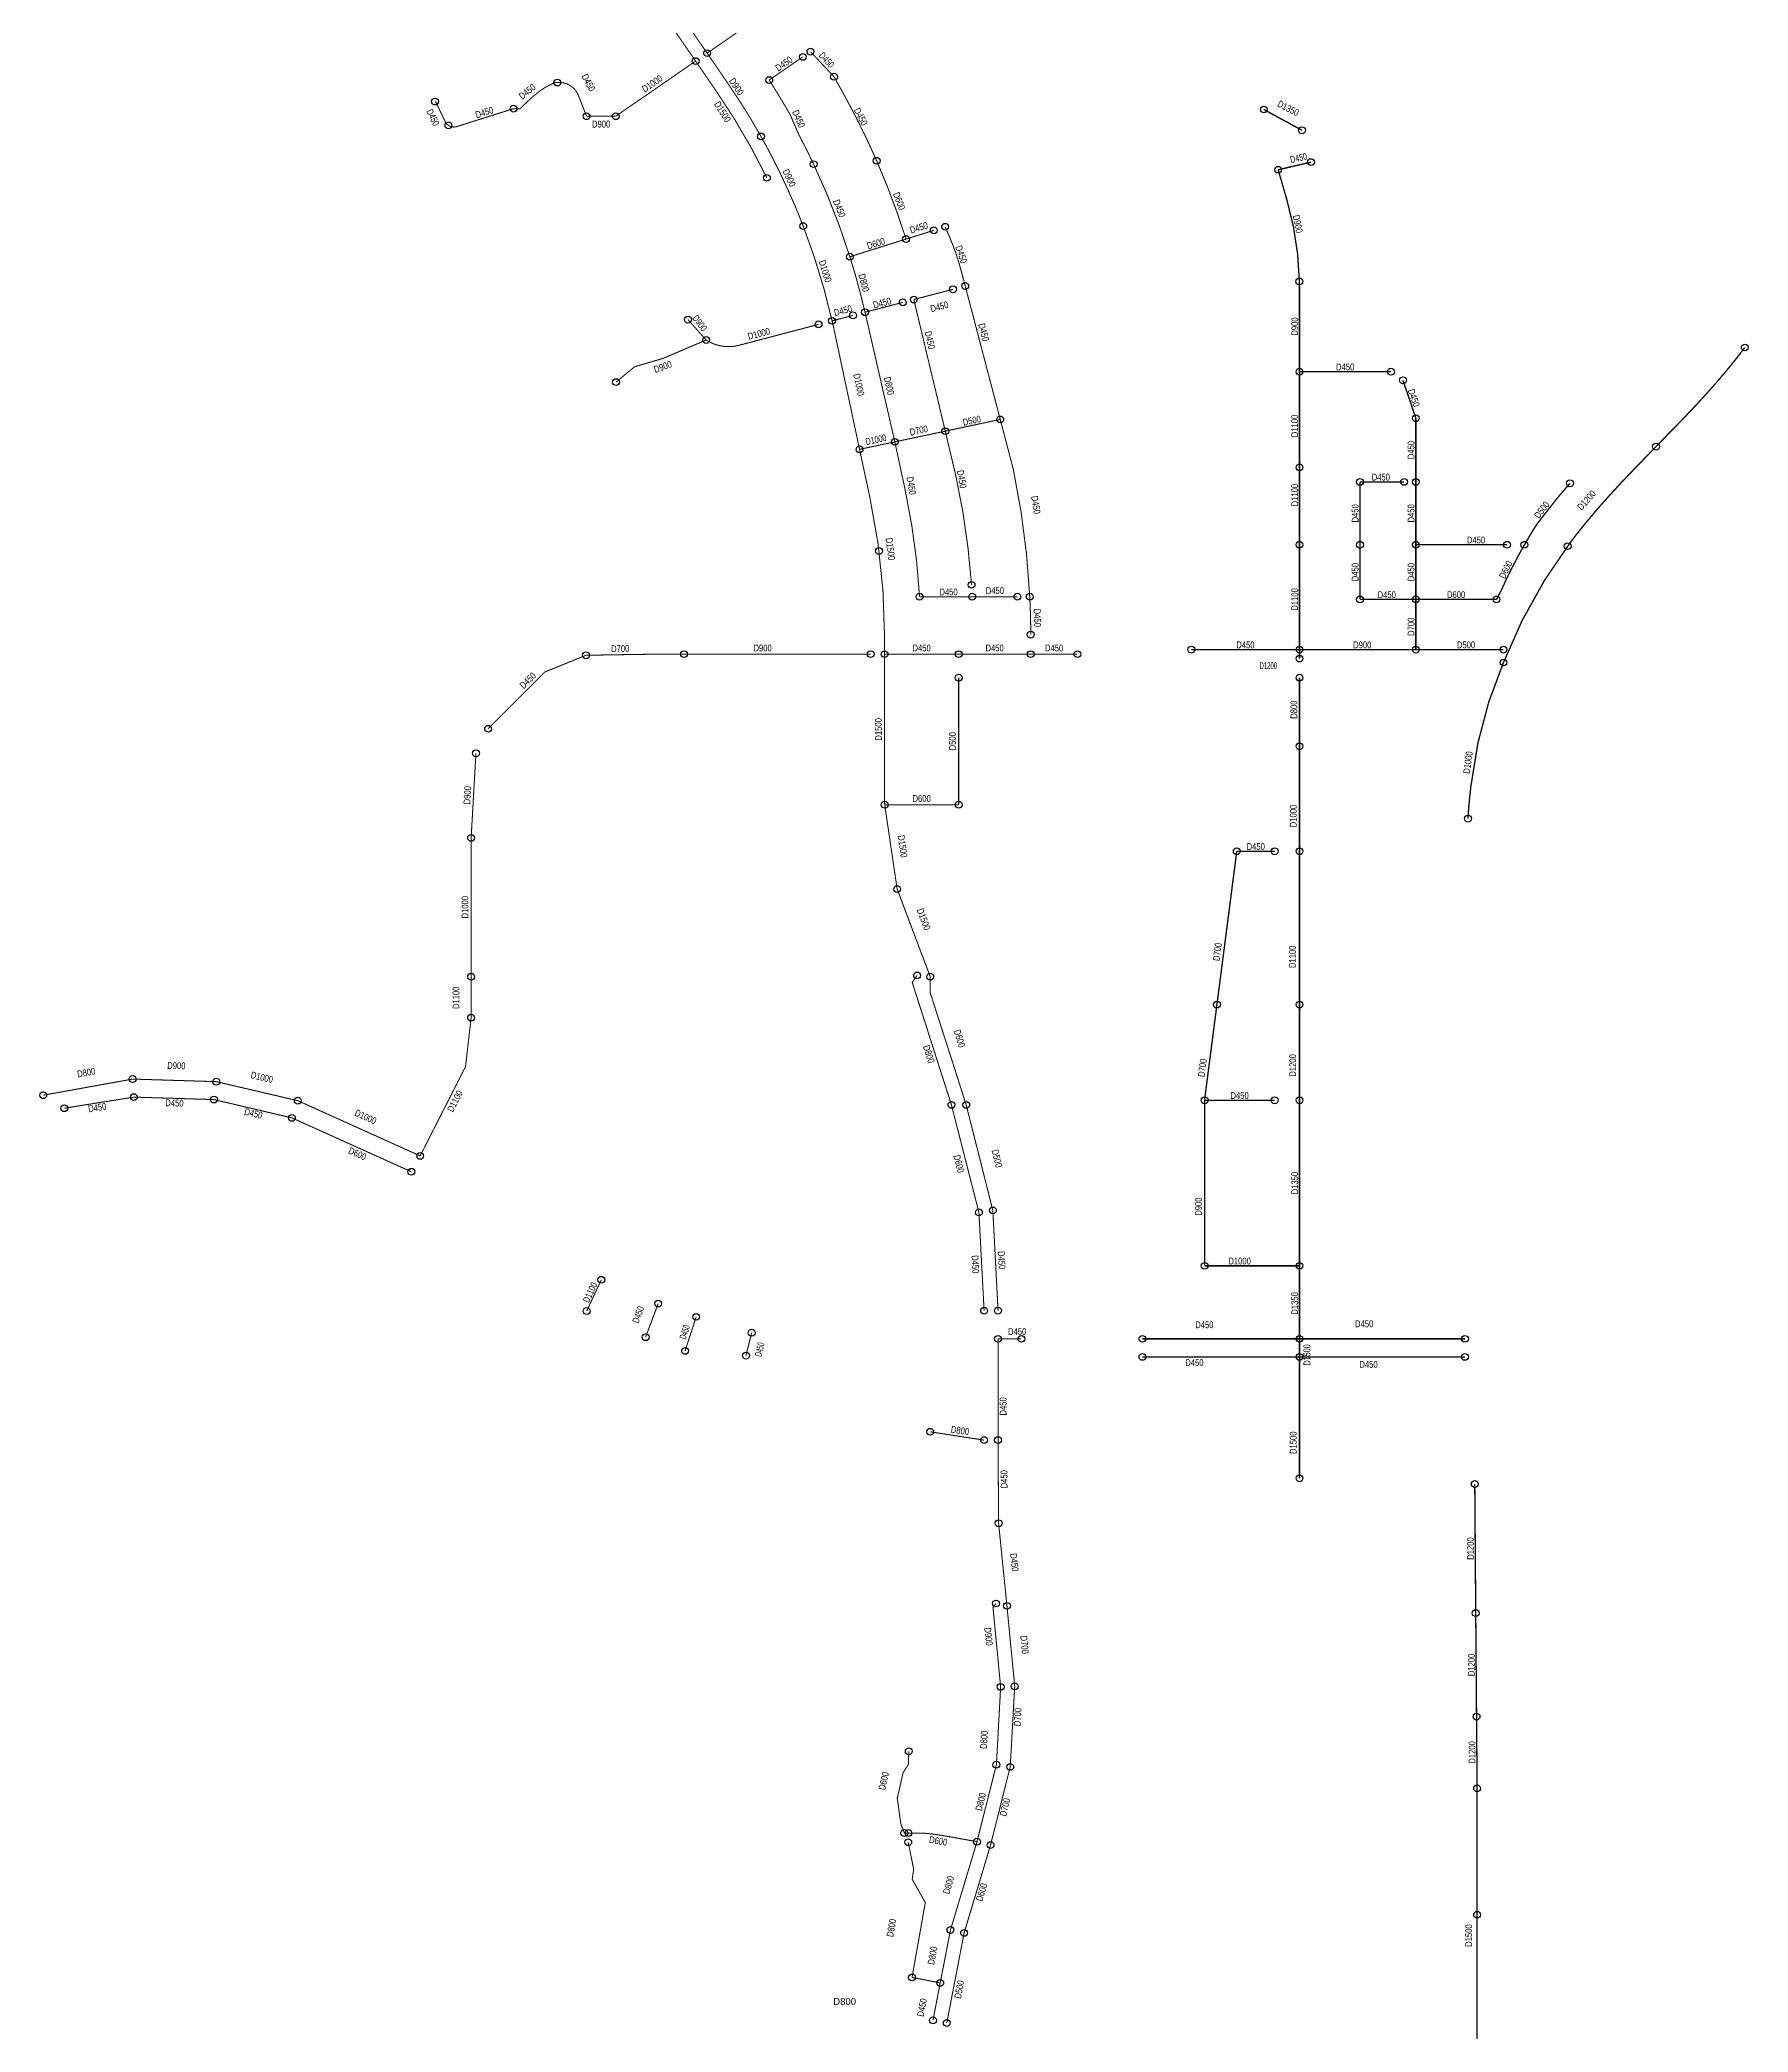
# Model space of a CAD drawing. Header units: millimetres. Extents: x 204527 to 208291, y 466565 to 471001.
# Drawn here: x 206637 to 207886, y 467308 to 468766 of the extents above; entities that cross this region are included whole.
import ezdxf
from ezdxf.enums import TextEntityAlignment as Align

# ---------------------------------------------------------------- set-up
doc = ezdxf.new("R2010")
doc.units = ezdxf.units.MM
doc.layers.add('01.우수관경', color=7, linetype='Continuous')
doc.layers.add('01.우수관로', color=6, linetype='Continuous')
doc.styles.get("Standard").update_dxf_attribs({"font": 'arial.ttf'})

msp = doc.modelspace()

# ---------------------------------------------------------------- linework, layer by layer
at = {"layer": '01.우수관경'}
for centre in [(207200.4, 468756.9), (207116.4, 468750), (207116.4, 468750), (207124.8, 468755.8), (207124.8, 468755.8), (207194.8, 468753.1), (207015.3, 468734.3), (207170.2, 468736.1), (207217.6, 468738.6), (206925.7, 468720.4), (206983.2, 468715.2), (207532, 468714.6), (206935.6, 468703), (207036.6, 468709.7), (207058, 468709.7), (207058, 468709.7), (207559.9, 468699.4), (207164.2, 468694.9), (207202.7, 468674.6), (207248.8, 468677.1), (207248.8, 468677.1), (207542.5, 468670.5), (207566.5, 468676.1), (207168.5, 468664.6), (207195.1, 468629.3), (207290.6, 468626.2), (207298.9, 468628.8), (207270.3, 468619.8), (207270.3, 468619.8), (207229.2, 468606.9), (207229.2, 468606.9), (207304.7, 468583.1), (207313.6, 468585.5), (207313.6, 468585.5), (207558, 468588.8), (207558, 468588.8), (207267.9, 468573.5), (207276, 468575.6), (207110.8, 468560.9), (207206.3, 468557.4), (207216.2, 468560), (207216.2, 468560), (207231.5, 468564), (207240.3, 468566.3), (207240.3, 468566.3), (207124.1, 468546), (207124.1, 468546), (207124.1, 468546), (207883.8, 468540.5), (207058.2, 468515.2), (207558.1, 468522.8), (207558.1, 468522.8), (207625, 468522.8), (207633.8, 468516.5), (207339.2, 468487.9), (207339.2, 468487.9), (207643.2, 468488.7), (207236.3, 468466), (207236.3, 468466), (207262.1, 468471.5), (207262.1, 468471.5), (207299, 468479.3), (207299, 468479.3), (207818.9, 468468), (207558.1, 468452.8), (207602.3, 468442.2), (207634.6, 468442.2), (207643.2, 468442.2), (207755.9, 468441.2), (207558.1, 468396.2), (207602.3, 468396.2), (207643.2, 468396.2), (207709.9, 468396.2), (207722.6, 468396.2), (207754.2, 468395.2), (207250.5, 468391.7), (207318.2, 468366.9), (207280.2, 468358.2), (207318.7, 468358.2), (207351.8, 468358.2), (207360.8, 468358.2), (207360.8, 468358.2), (207602.3, 468356.2), (207643.2, 468356.2), (207643.2, 468356.2), (207643.2, 468356.2), (207702.2, 468356.2), (207361.5, 468330.5), (207479, 468319.5), (207558.1, 468319.5), (207643.2, 468319.5), (207707.3, 468319.5), (207036.2, 468315.4), (207107.9, 468316.2), (207244.4, 468316.2), (207254.6, 468316.2), (207308.8, 468316.2), (207361.5, 468316.2), (207395.7, 468316.2), (207558.1, 468313), (207707.3, 468310.1), (207308.8, 468299), (207558.1, 468299), (206964.6, 468261.6), (207558.1, 468248.8), (206955.7, 468243.7), (207254.7, 468206.1), (207254.7, 468206.1), (207308.8, 468206.1), (207681.3, 468195.9), (206952.2, 468181.8), (207512.2, 468172), (207539.9, 468172), (207558.1, 468172), (207263.8, 468144.4), (206952.2, 468080.3), (207278.4, 468081.2), (207288, 468080.3), (207497.7, 468059.9), (207558.1, 468059.9), (206952.2, 468050.3), (206704.6, 468005.4), (206704.6, 468005.4), (206765.8, 468003.5), (206639.2, 467993.6), (206705.5, 467992.2), (206764.1, 467990.4), (206825.4, 467989.6), (207303.5, 467986.5), (207314.3, 467986.5), (207314.3, 467986.5), (207488.7, 467989.9), (207539.9, 467989.9), (207558.1, 467989.9), (206654.6, 467984.1), (206821.1, 467977), (206914.9, 467949.2), (206914.9, 467949.2), (206908.5, 467937.6), (207323.6, 467907.9), (207333.8, 467909.3), (207333.8, 467909.3), (207488.7, 467868.8), (207558.1, 467868.8), (207047.4, 467858.6), (207089, 467841.2), (207036.7, 467835.7), (207116.8, 467831.5), (207327.4, 467836), (207337.6, 467836), (207079.8, 467816.6), (207157.4, 467819.9), (207337.6, 467815.4), (207354.7, 467815.4), (207443.2, 467815.4), (207558.1, 467815.4), (207679.1, 467815.4), (207108.7, 467806.6), (207153.2, 467803.1), (207443.2, 467802.2), (207558.1, 467802.2), (207558.1, 467802.2), (207679.1, 467802.2), (207288, 467747.4), (207327.4, 467741.3), (207337.6, 467741.3), (207558.1, 467713.4), (207686.3, 467709.2), (207338, 467680.5), (207336.1, 467621.8), (207344.1, 467620.1), (207687, 467614.8), (207339.5, 467560.8), (207349.8, 467561.2), (207687.6, 467539.1), (207687.6, 467539.1), (207272.3, 467513.7), (207336.4, 467503.9), (207346.5, 467502.3), (207688, 467486.6), (207269.1, 467453.9), (207271.9, 467447.2), (207272.1, 467453.9), (207322.2, 467447.6), (207322.2, 467447.6), (207332.1, 467445.1), (207332.1, 467445.1), (207688, 467394.1), (207302.8, 467383), (207312.8, 467380.9), (207274.7, 467348.3), (207295.3, 467344.3), (207290, 467316.9), (207300.1, 467315)]:
    msp.add_circle(centre, 2.5, dxfattribs=at)
at = {"layer": '01.우수관로'}
for points, const_width in [([(207079.9, 468820.9), (207124.8, 468755.8)], 0.75), ([(207071.5, 468815), (207116.4, 468750)], 0.75), ([(207176.2, 468791.3), (207124.8, 468755.8)], 0.75), ([(207058, 468709.7), (207116.4, 468750)], 0.75), ([(207194.8, 468753.1), (207170.2, 468736.1)], 0.75), ([(207217.6, 468738.6), (207200.4, 468756.9)], 0.75), ([(206983.2, 468715.2), (206987.8, 468715), (206993.9, 468720.9), (206997.5, 468724.1), (207002.8, 468728.4), (207005, 468729.9), (207007.2, 468731.2), (207010.2, 468732.8), (207013.5, 468734.3), (207015.3, 468734.3)], 0.75), ([(207036.6, 468709.7), (207058, 468709.7)], 0.75), ([(207559.9, 468699.4), (207532, 468714.6)], 1), ([(207542.5, 468670.5), (207566.5, 468676.1)], 1), ([(207270.3, 468619.8), (207229.2, 468606.9)], 0.75), ([(207290.6, 468626.2), (207270.3, 468619.8)], 0.75), ([(207313.6, 468585.5), (207339.2, 468487.9)], 0.75), ([(207267.9, 468573.5), (207240.3, 468566.3)], 0.75), ([(207304.7, 468583.1), (207276, 468575.6)], 0.75), ([(207276, 468575.6), (207299, 468479.3)], 0.75), ([(207110.8, 468560.9), (207124.1, 468546)], 0.75), ([(207231.5, 468564), (207216.2, 468560)], 0.75), ([(207262.1, 468471.5), (207240.3, 468566.3)], 0.75), ([(207124.1, 468546), (207092.5, 468532.5), (207071.7, 468526.4), (207058.2, 468515.2)], 0.75), ([(207625, 468522.8), (207558.1, 468522.8)], 1), ([(207558.1, 468522.8), (207558.1, 468452.8)], 1), ([(207643.2, 468488.7), (207633.8, 468516.5)], 1), ([(207339.2, 468487.9), (207299, 468479.3)], 0.75), ([(207643.2, 468442.2), (207643.2, 468488.7)], 1), ([(207262.1, 468471.5), (207236.3, 468466)], 0.75), ([(207299, 468479.3), (207262.1, 468471.5)], 0.75), ([(207558.1, 468452.8), (207558.1, 468396.2)], 1), ([(207634.6, 468442.2), (207602.3, 468442.2)], 1), ([(207602.3, 468442.2), (207602.3, 468396.2)], 1), ([(207643.2, 468396.2), (207643.2, 468442.2)], 1), ([(207755.9, 468441.2), (207752.3, 468436.9), (207748, 468431.9), (207743.8, 468426.7), (207739.6, 468421.4), (207735.4, 468416), (207732.5, 468412.2), (207729.9, 468408.5), (207725.9, 468401.8), (207722.6, 468396.2)], 1), ([(207558.1, 468396.2), (207558.1, 468319.5)], 1), ([(207602.3, 468396.2), (207602.3, 468356.2)], 1), ([(207709.9, 468396.2), (207643.2, 468396.2)], 1), ([(207643.2, 468356.2), (207643.2, 468396.2)], 1), ([(207722.6, 468396.2), (207719.1, 468389.9), (207715.9, 468383.9), (207712.7, 468377.8), (207709.7, 468371.7), (207707.8, 468367.5), (207705.8, 468363.2), (207702.2, 468356.2)], 1), ([(207318.7, 468358.2), (207280.2, 468358.2)], 0.75), ([(207351.8, 468358.2), (207318.7, 468358.2)], 0.75), ([(207602.3, 468356.2), (207643.2, 468356.2)], 1), ([(207702.2, 468356.2), (207643.2, 468356.2)], 1), ([(207643.2, 468319.5), (207643.2, 468356.2)], 1), ([(207244.4, 468316.2), (207107.9, 468316.2)], 0.75), ([(207308.8, 468316.2), (207254.6, 468316.2)], 0.75), ([(207361.5, 468316.2), (207308.8, 468316.2)], 0.75), ([(207395.7, 468316.2), (207361.5, 468316.2)], 0.75), ([(207558.1, 468319.5), (207479, 468319.5)], 1), ([(207558.1, 468319.5), (207558.1, 468313)], 1), ([(207643.2, 468319.5), (207558.1, 468319.5)], 1), ([(207707.3, 468319.5), (207643.2, 468319.5)], 1), ([(207308.8, 468299), (207308.8, 468206.1)], 0.75), ([(207558.1, 468299), (207558.1, 468248.8)], 1), ([(207558.1, 468248.8), (207558.1, 468172)], 1), ([(206955.7, 468243.7), (206952.2, 468181.8)], 0.75), ([(207308.8, 468206.1), (207254.7, 468206.1)], 0.75), ([(207512.2, 468172), (207504.3, 468110.8), (207497.7, 468059.9)], 1), ([(207512.2, 468172), (207539.9, 468172)], 1), ([(207558.1, 468172), (207558.1, 468059.9)], 1), ([(207263.8, 468144.4), (207288, 468080.3)], 0.75), ([(206952.2, 468080.3), (206952.2, 468054.1), (206952.2, 468050.3)], 0.75), ([(207278.4, 468081.2), (207274.8, 468076.2), (207303.5, 467986.5)], 0.75), ([(207288, 468080.3), (207288, 468068.5), (207302.6, 468023.1), (207314.3, 467986.5)], 0.75), ([(207497.7, 468059.9), (207488.7, 467990.4), (207488.7, 467989.9)], 1), ([(207558.1, 468059.9), (207558.1, 467989.9)], 1), ([(206952.2, 468050.3), (206948.1, 468014.5), (206914.9, 467949.2)], 0.75), ([(206704.6, 468005.4), (206639.2, 467993.6)], 0.75), ([(206704.6, 468005.4), (206765.8, 468003.5)], 0.75), ([(206765.8, 468003.5), (206825.4, 467989.6)], 0.75), ([(206705.5, 467992.2), (206654.6, 467984.1)], 0.75), ([(206705.5, 467992.2), (206764.1, 467990.4)], 0.75), ([(206764.1, 467990.4), (206821.1, 467977)], 0.75), ([(206825.4, 467989.6), (206914.9, 467949.2)], 0.75), ([(207303.5, 467986.5), (207323.6, 467907.9)], 0.75), ([(207333.8, 467909.3), (207314.3, 467986.5)], 0.75), ([(207488.7, 467989.9), (207539.9, 467989.9)], 1), ([(207488.7, 467989.9), (207488.7, 467868.8)], 1), ([(207558.1, 467989.9), (207558.1, 467868.8)], 1), ([(206908.5, 467937.6), (206821.1, 467977)], 0.75), ([(207323.6, 467907.9), (207327.4, 467836)], 0.75), ([(207333.8, 467909.3), (207337.6, 467836)], 0.75), ([(207036.7, 467835.7), (207047.4, 467858.6)], 0.75), ([(207558.1, 467868.8), (207488.7, 467868.8)], 1), ([(207558.1, 467868.8), (207558.1, 467815.4)], 1), ([(207079.8, 467816.6), (207089, 467841.2)], 0.75), ([(207108.7, 467806.6), (207116.8, 467831.5)], 0.75), ([(207153.2, 467803.1), (207157.4, 467819.9)], 0.75), ([(207337.6, 467741.3), (207337.6, 467815.4)], 0.75), ([(207354.7, 467815.4), (207337.6, 467815.4)], 0.75), ([(207443.2, 467815.4), (207558.1, 467815.4)], 1), ([(207558.1, 467815.4), (207679.1, 467815.4)], 1), ([(207558.1, 467815.4), (207558.1, 467802.2)], 1), ([(207443.2, 467802.2), (207558.1, 467802.2)], 1), ([(207558.1, 467802.2), (207679.1, 467802.2)], 1), ([(207558.1, 467802.2), (207558.1, 467713.4)], 1), ([(207288, 467747.4), (207327.4, 467741.3)], 0.75)]:
    msp.add_lwpolyline(points, dxfattribs=dict(at, const_width=const_width))
for points, const_width in [([(207116.4, 468750), (207131.1, 468728.6, -0.037521), (207168.5, 468664.6, -0.037521)], 0.75), ([(207124.8, 468755.8), (207139.5, 468734.4, -0.023065), (207164.2, 468694.9, -0.023065)], 0.75), ([(207036.6, 468709.7), (207030.7, 468724.8, 0.334001), (207015.3, 468734.3)], 0.75), ([(207202.7, 468674.6, 0.01132), (207191.9, 468696.1), (207185.8, 468710.3, 0.014181), (207170.2, 468736.1)], 0.75), ([(207248.8, 468677.1, 0.022895), (207225.6, 468724.2), (207217.6, 468738.6)], 0.75), ([(206925.7, 468720.4, -0.141886), (206926.8, 468719.2), (206933.2, 468705.7, 0.133379), (206935.6, 468703, 0.133379)], 0.75), ([(206935.6, 468703, 0.229505), (206941.7, 468702.1), (206983.2, 468715.2)], 0.75), ([(207164.2, 468694.9, -0.014443), (207177.7, 468669.1), (207177.7, 468669.1, -0.021477), (207195.1, 468629.3, -0.021477)], 0.75), ([(207202.7, 468674.6, -0.034319), (207229.2, 468606.9, -0.034394)], 0.75), ([(207270.3, 468619.8, 0.026731), (207248.8, 468677.1, 0.025502)], 0.75), ([(207542.5, 468670.5), (207548.8, 468648.7, -0.066128), (207558, 468588.8)], 1), ([(207195.1, 468629.3, -0.035932), (207216.2, 468560)], 0.75), ([(207313.6, 468585.5), (207310.8, 468596.1, 0.038625), (207301.9, 468621.9), (207298.9, 468628.8)], 0.75), ([(207240.3, 468566.3, 0.019895), (207229.2, 468606.9, 0.019895)], 0.75), ([(207558, 468588.8, -0.005064), (207558.1, 468584.1), (207558.1, 468559.3), (207558.1, 468522.8)], 1), ([(207124.1, 468546, 0.211727), (207148.1, 468542.1), (207206.3, 468557.4)], 0.75), ([(207216.2, 468560, -0.003562), (207217.8, 468552.9), (207236.3, 468466)], 0.75), ([(207707.3, 468310.1, -0.067825), (207756.2, 468397.9), (207756.8, 468398.7), (207757.5, 468399.6), (207758.1, 468400.4), (207758.8, 468401.3), (207759.4, 468402.1), (207760.1, 468402.9), (207760.7, 468403.8), (207761.4, 468404.6), (207762, 468405.4), (207762.7, 468406.3), (207763.3, 468407.1), (207764, 468407.9), (207764.6, 468408.7), (207765.3, 468409.6), (207766, 468410.4), (207766.6, 468411.2), (207767.3, 468412), (207768, 468412.8), (207768.6, 468413.6), (207769.3, 468414.4), (207770, 468415.2), (207770.6, 468416), (207771.3, 468416.8), (207772, 468417.6), (207772.7, 468418.4), (207773.4, 468419.2), (207774, 468420), (207774.7, 468420.8), (207775.4, 468421.6), (207776.1, 468422.4), (207776.8, 468423.2), (207777.4, 468424), (207778.1, 468424.8), (207778.8, 468425.5), (207779.5, 468426.3), (207780.2, 468427.1), (207780.9, 468427.9), (207781.6, 468428.6), (207782.3, 468429.4), (207783, 468430.2), (207783.6, 468431), (207784.3, 468431.7), (207785, 468432.5), (207785.7, 468433.2), (207786.4, 468434), (207787.1, 468434.8), (207787.8, 468435.5), (207788.5, 468436.3), (207789.2, 468437), (207789.9, 468437.8), (207790.6, 468438.6), (207791.3, 468439.3), (207792, 468440.1), (207792.7, 468440.8), (207793.4, 468441.6), (207794.1, 468442.3), (207794.8, 468443.1), (207795.5, 468443.8), (207796.2, 468444.5), (207796.9, 468445.3), (207797.6, 468446), (207798.3, 468446.8), (207799, 468447.5), (207799.7, 468448.2), (207800.4, 468449), (207801.1, 468449.7), (207801.8, 468450.4), (207802.5, 468451.2), (207803.2, 468451.9), (207803.9, 468452.6), (207804.7, 468453.4), (207805.4, 468454.1), (207806.1, 468454.8), (207806.8, 468455.6), (207807.5, 468456.3), (207808.2, 468457), (207808.9, 468457.7), (207809.6, 468458.5), (207810.3, 468459.2), (207811, 468459.9), (207811.7, 468460.6), (207812.4, 468461.4), (207813.1, 468462.1), (207813.8, 468462.8), (207814.5, 468463.5), (207815.2, 468464.2), (207815.9, 468465), (207816.6, 468465.7), (207817.3, 468466.4), (207818, 468467.1), (207818.7, 468467.8), (207819.4, 468468.5), (207819.9, 468469), (207820.6, 468469.7), (207821.3, 468470.4), (207822, 468471.2), (207822.7, 468471.9), (207823.4, 468472.6), (207824.1, 468473.3), (207824.8, 468474), (207825.5, 468474.7), (207826.2, 468475.4), (207826.8, 468476.2), (207827.5, 468476.9), (207828.2, 468477.6), (207828.9, 468478.3), (207829.6, 468479), (207830.3, 468479.7), (207831, 468480.4), (207831.7, 468481.1), (207832.4, 468481.8), (207833.1, 468482.6), (207833.8, 468483.3), (207834.4, 468484), (207835.1, 468484.7), (207835.8, 468485.4), (207836.5, 468486.1), (207837.2, 468486.8), (207837.9, 468487.5), (207838.5, 468488.2), (207839.2, 468488.9), (207839.9, 468489.7), (207840.6, 468490.4), (207841.3, 468491.1), (207841.9, 468491.8), (207842.6, 468492.5), (207843.3, 468493.2), (207843.9, 468493.9), (207844.6, 468494.6), (207845.3, 468495.3), (207846, 468496.1), (207846.6, 468496.8), (207847.3, 468497.5), (207847.9, 468498.2), (207848.6, 468498.9), (207849.3, 468499.6), (207849.9, 468500.3), (207850.6, 468501), (207851.3, 468501.8), (207851.9, 468502.5), (207852.6, 468503.2), (207853.2, 468503.9), (207853.9, 468504.6), (207854.5, 468505.3), (207855.2, 468506.1), (207855.8, 468506.8), (207856.5, 468507.5), (207857.1, 468508.2), (207857.8, 468508.9), (207858.4, 468509.6), (207859.1, 468510.4), (207859.7, 468511.1), (207860.3, 468511.8), (207861, 468512.5), (207861.6, 468513.3), (207862.2, 468514), (207862.9, 468514.7), (207863.5, 468515.4), (207864.1, 468516.2), (207864.8, 468516.9), (207865.4, 468517.6), (207866, 468518.3), (207866.6, 468519.1), (207867.2, 468519.8), (207867.9, 468520.5), (207868.5, 468521.2), (207869.1, 468522), (207869.7, 468522.7), (207870.3, 468523.4), (207870.9, 468524.2), (207871.5, 468524.9), (207872.1, 468525.6), (207872.7, 468526.4), (207873.3, 468527.1), (207873.9, 468527.9), (207874.5, 468528.6), (207875.1, 468529.3), (207875.7, 468530.1), (207876.3, 468530.8), (207876.9, 468531.6), (207877.5, 468532.3), (207878.1, 468533), (207878.6, 468533.8), (207879.2, 468534.5), (207879.8, 468535.3), (207880.4, 468536), (207880.9, 468536.8), (207881.5, 468537.5), (207882.1, 468538.3), (207882.6, 468539), (207883.2, 468539.8), (207883.8, 468540.5)], 1), ([(207339.2, 468487.9), (207348.7, 468451.7, -0.039519), (207360.8, 468358.2, -0.038332)], 0.75), ([(207280.2, 468358.2, 0.038095), (207269.7, 468436.1), (207262.1, 468471.5)], 0.75), ([(207299, 468479.3), (207306.9, 468445.9, -0.035984), (207318.2, 468366.9, -0.035984)], 0.75), ([(207236.3, 468466), (207243.9, 468430.6, -0.052571), (207254.6, 468328.4), (207254.6, 468316.2)], 0.75), ([(207360.8, 468358.2, -0.009232), (207361.5, 468336.2), (207361.5, 468330.5)], 0.75), ([(207254.6, 468316.2), (207254.6, 468271.9), (207254.6, 468209.3, 0.003491), (207254.7, 468206.1)], 0.75), ([(207707.3, 468310.1, 0.073403), (207683.7, 468221.1), (207683.6, 468220.4), (207683.4, 468219.3), (207683.3, 468218.3), (207683.2, 468217.2), (207683.1, 468216.2), (207683, 468215.1), (207682.8, 468214.1), (207682.7, 468213), (207682.6, 468212), (207682.5, 468210.9), (207682.4, 468209.8), (207682.3, 468208.8), (207682.2, 468207.7), (207682.1, 468206.7), (207682, 468205.6), (207681.9, 468204.6), (207681.9, 468203.5), (207681.8, 468202.5), (207681.7, 468201.4), (207681.6, 468200.4), (207681.5, 468199.3), (207681.5, 468198.3), (207681.4, 468197.2), (207681.3, 468196.2), (207681.3, 468195.9)], 1)]:
    msp.add_lwpolyline(points, format="xyb", dxfattribs=dict(at, const_width=const_width))
for points in [[(207036.2, 468315.4, 0.75, 0.75, 0), (207006.2, 468303.2, 0.75, 0.75, 0), (207006.2, 468303.2, 0.75, 0.75, 0), (207006.2, 468303.2, 0.75, 0.75, 0), (206964.6, 468261.6, 0, 0, 0)], [(207107.9, 468316.2, 0.75, 0.75, 0), (207086.5, 468316.2, 0.75, 0.75, 0), (207036.2, 468315.4, 0, 0, 0)], [(206952.2, 468181.8, 0.75, 0.75, 0), (206952.2, 468080.3, 0, 0, 0)]]:
    msp.add_lwpolyline(points, format="xyseb", dxfattribs=at)
at = {"layer": '01.우수관로', "color": 6}
for points, const_width in [([(207254.7, 468206.1), (207254.7, 468206.1), (207263.8, 468144.4)], 0.75), ([(207338, 467680.5), (207337.6, 467741.3)], 0.75), ([(207687, 467614.8), (207686.3, 467709.2)], 1), ([(207344.1, 467620.1), (207338, 467680.5)], 0.75), ([(207339.5, 467560.8), (207333.9, 467619), (207336.1, 467621.8)], 0.75), ([(207349.8, 467561.2), (207344.1, 467620.1)], 0.75), ([(207687.6, 467539.1), (207687, 467614.8)], 1), ([(207336.4, 467503.9), (207339.5, 467560.8)], 0.75), ([(207346.5, 467502.3), (207349.8, 467561.2)], 0.75), ([(207688, 467486.6), (207687.6, 467539.1)], 1), ([(207269.1, 467453.9), (207266.5, 467460.6), (207263.9, 467479.2), (207268.1, 467497.9), (207272.1, 467504.3), (207272.3, 467513.7)], 0.75), ([(207322.2, 467447.6), (207336.4, 467503.9)], 0.75), ([(207332.1, 467445.1), (207346.5, 467502.3)], 0.75), ([(207688, 467486.6), (207688, 467301.5)], 1), ([(207322.2, 467447.6), (207302.8, 467383)], 0.75), ([(207271.9, 467447.2), (207275.9, 467427.4), (207274.8, 467420.1), (207284.4, 467403.1), (207274.7, 467348.3)], 0.75), ([(207312.8, 467380.9), (207332.1, 467445.1)], 0.75), ([(207302.8, 467383), (207295.3, 467344.3)], 0.75), ([(207300.1, 467315), (207312.8, 467380.9)], 0.75), ([(207274.7, 467348.3), (207295.3, 467344.3)], 0.75), ([(207295.3, 467344.3), (207290, 467316.9)], 0.75)]:
    msp.add_lwpolyline(points, dxfattribs=dict(at, const_width=const_width))
at = {"layer": '01.우수관로', "color": 6, "const_width": 0.75}
msp.add_lwpolyline([(207272.1, 467453.9), (207269.1, 467453.9), (207277.9, 467453.9, -0.044467), (207296, 467452.3), (207322.2, 467447.6)], format="xyb", dxfattribs=at)

# ---------------------------------------------------------------- texts
at = {"layer": '01.우수관경'}
for s, rotation, width, p in [('D450', 34.6018, 0.8, (207182.4, 468746)), ('D450', 313.3668, 0.6, (207210.4, 468749.1)), ('D450', 38.9613, 0.8, (206994.8, 468725.8)), ('D450', 297.3947, 0.8, (207035.8, 468733.1)), ('D1000', 34.6018, 0.8, (207086, 468731.5)), ('D900', 303.4323, 0.8, (207144.2, 468729.9)), ('D450', 17.488, 0.8, (206962.6, 468710.1)), ('D1500', 301.8078, 0.8, (207134, 468711.6)), ('D450', 297.0638, 0.8, (207235, 468708.2)), ('D1350', 332.822, 0.8, (207548.7, 468713.3, -24.9)), ('D450', 295.3957, 0.6, (206922, 468707.7)), ('D450', 293.2365, 0.8, (207189.5, 468706.8)), ('D450', 13.0338, 0.6, (207558, 468676.7)), ('D900', 295.2008, 0.8, (207182.6, 468663.5)), ('D450', 291.4318, 0.8, (207219.2, 468641.3)), ('D600', 290.5528, 0.8, (207263, 468646.7)), ('D450', 17.3903, 0.8, (207280.4, 468625.8)), ('D900', 281.5654, 0.8, (207554.4, 468630.4)), ('D600', 17.3903, 0.8, (207249, 468614.2)), ('D450', 288.5347, 0.8, (207308.4, 468607.8)), ('D1000', 286.9694, 0.8, (207208.8, 468595.6)), ('D800', 285.2189, 0.8, (207237.1, 468587.2)), ('D450', 14.6792, 0.8, (207224.8, 468565.1)), ('D450', 14.6792, 0.8, (207253.4, 468570.7)), ('D450', 14.6792, 0.8, (207295.3, 468568)), ('D900', 306.6032, 0.6, (207117.4, 468556.9)), ('D450', 284.6792, 0.8, (207324.7, 468551)), ('D900', 90, 0.8, (207557.1, 468555.8)), ('D1000', 14.6792, 0.8, (207163.3, 468548.2)), ('D450', 283.4089, 0.8, (207285.3, 468545.3)), ('D900', 19.5961, 0.8, (207093.2, 468524.1)), ('D1000', 282.0372, 0.8, (207233.4, 468512.8)), ('D800', 282.9596, 0.8, (207255.5, 468511.9)), ('D450', 288.6505, 0.8, (207639.4, 468502.9)), ('D700', 12.0372, 0.8, (207280.1, 468477.4)), ('D500', 12.0372, 0.8, (207318.9, 468484.6)), ('D1100', 90, 0.8, (207557.1, 468483.1)), ('D1000', 12.0372, 0.6, (207248.8, 468470.7)), ('D450', 90, 0.8, (207642.2, 468465.5)), ('D450', 279.6789, 0.8, (207271.7, 468439)), ('D450', 279.8729, 0.8, (207308.6, 468443.8)), ('D1100', 90, 0.8, (207557.1, 468432.5)), ('D450', 279.1871, 0.8, (207362.8, 468425)), ('D450', 90, 0.8, (207601.3, 468419.2)), ('D450', 90, 0.8, (207642.2, 468419.2)), ('D500', 52.3319, 0.8, (207737.3, 468420.2)), ('D1200', 48.6429, 0.8, (207769.9, 468427.2)), ('D1500', 277.42, 0.8, (207256.4, 468392.8)), ('D450', 90, 0.8, (207601.3, 468376.2)), ('D450', 90, 0.8, (207642.2, 468376.2)), ('D600', 63.7598, 0.8, (207711.2, 468376.9)), ('D1100', 90, 0.8, (207557.1, 468356.2)), ('D450', 271.5313, 0.8, (207363.9, 468342.7)), ('D700', 90, 0.8, (207642.2, 468336.2)), ('D700', 0.9601, 0.8, (207061.3, 468317.8)), ('D450', 44.9122, 0.8, (206995.4, 468295.2)), ('D800', 90, 0.8, (207556.5, 468275.6)), ('D1500', 90, 0.8, (207252.6, 468261.2)), ('D500', 90, 0.8, (207306.8, 468252.5)), ('D1000', 82.2806, 0.8, (207683.8, 468236.6, 26)), ('D900', 86.7594, 0.8, (206951.9, 468212.9)), ('D600', 0.0042, 0.8, (207281.7, 468208.1)), ('D1000', 90, 0.8, (207556, 468197.8)), ('D1500', 278.3626, 0.8, (207265.3, 468175.3)), ('D1000', 90, 0.8, (206950.2, 468131.1)), ('D1500', 290.6885, 0.8, (207280.9, 468121.4)), ('D700', 82.6088, 0.8, (207500.5, 468098.1)), ('D1100', 90, 0.8, (207555.4, 468094.8)), ('D1100', 90, 0.8, (206943.6, 468064.8)), ('D600', 287.7699, 0.8, (207307.1, 468034.3)), ('D900', 358.2599, 0.8, (206736.5, 468012.7)), ('D800', 287.7699, 0.8, (207284.6, 468022.9)), ('D700', 82.6088, 0.8, (207489.5, 468013.3)), ('D1200', 90, 0.8, (207555.6, 468015.4)), ('D800', 10.2079, 0.8, (206671.1, 468007.7)), ('D1000', 346.8007, 0.8, (206798.6, 468004.3)), ('D450', 9.0334, 0.8, (206679.1, 467982.1)), ('D450', 358.2599, 0.8, (206735.1, 467985.4)), ('D1100', 63.071, 0.8, (206942.6, 467988.1)), ('D450', 346.8007, 0.8, (206792.4, 467977.8)), ('D1000', 335.7219, 0.8, (206874, 467975.5)), ('D600', 335.7112, 0.8, (206868, 467948.5)), ('D600', 284.1789, 0.8, (207306.5, 467942.8)), ('D500', 284.1789, 0.8, (207334.4, 467946.7)), ('D1350', 90, 0.8, (207557.1, 467929.3)), ('D900', 90, 0.8, (207486.7, 467912.1)), ('D450', 272.9797, 0.8, (207318.5, 467869.8)), ('D450', 272.9797, 0.8, (207337.7, 467872.8)), ('D1100', 64.8725, 0.6, (207041.5, 467848.3)), ('D1350', 90, 0.8, (207557.1, 467841.3)), ('D450', 69.3439, 0.6, (207076.7, 467832.2)), ('D450', 72.1167, 0.5, (207110.8, 467819.6)), ('D450', 76.1049, 0.5, (207165.6, 467807)), ('D1500', 90, 0.6, (207566, 467803.6)), ('D450', 90, 0.8, (207343.8, 467766)), ('D800', 351.1563, 0.8, (207309.4, 467745.9)), ('D1500', 90, 0.8, (207556, 467739.4)), ('D450', 90.4136, 0.8, (207344.5, 467712.7)), ('D1200', 90, 0.8, (207685.6, 467662)), ('D450', 275.746, 0.8, (207347.1, 467651.7)), ('D900', 276.1273, 0.8, (207328.2, 467597.4)), ('D700', 275.4901, 0.8, (207354.5, 467591.4)), ('D1200', 90, 0.8, (207686.3, 467576.9)), ('D700', 86.817, 0.8, (207354.4, 467538.6)), ('D800', 87, 0.8, (207329.8, 467522)), ('D1200', 90, 0.8, (207686.8, 467512.9)), ('D600', 77, 0.8, (207256.4, 467491.5)), ('D800', 75.83, 0.8, (207327.3, 467476.2)), ('D700', 75.8974, 0.8, (207345.1, 467472.2)), ('D600', 349.9158, 0.8, (207293.4, 467445.7)), ('D800', 73.3004, 0.8, (207303.8, 467415.2)), ('D600', 73.2136, 0.8, (207327.9, 467409.9)), ('D800', 80, 0.8, (207262, 467384.1)), ('D1500', 90, 0.8, (207684.3, 467378.9)), ('D800', 79.0306, 0.8, (207292.1, 467363.8)), ('D500', 79.0799, 0.8, (207311.7, 467339)), ('D450', 79.0306, 0.8, (207284.4, 467325.8, -21.9))]:
    msp.add_text(s, height=5, rotation=rotation, dxfattribs=dict(at, width=width)).set_placement(p, align=Align.CENTER)
for s, width, p in [('D900', 0.8, (207047.3, 468701.4)), ('D450', 0.8, (207591.5, 468523.8)), ('D450', 0.8, (207617.6, 468443.2)), ('D450', 0.8, (207687.2, 468397.2)), ('D450', 0.8, (207301.4, 468359.2)), ('D450', 0.8, (207335.3, 468360.2)), ('D450', 0.8, (207621.9, 468357.2)), ('D600', 0.8, (207672.7, 468357.2)), ('D900', 0.8, (207165.4, 468318.2)), ('D450', 0.8, (207281.7, 468318.2)), ('D450', 0.8, (207335.1, 468318.2)), ('D450', 0.8, (207378.6, 468318.2)), ('D450', 0.8, (207518.5, 468320.5)), ('D900', 0.8, (207604, 468320.5)), ('D500', 0.8, (207679.9, 468320.5)), ('D1200', 0.5, (207535.3, 468305.3)), ('D450', 0.8, (207526.1, 468173)), ('D450', 0.8, (207514.3, 467990.9)), ('D1000', 0.8, (207514.3, 467869.8)), ('D450', 0.8, (207488.5, 467823.2)), ('D450', 0.8, (207605.4, 467823.9)), ('D450', 0.8, (207351.6, 467818.2)), ('D450', 0.8, (207481.2, 467795.5)), ('D450', 0.8, (207608.6, 467794.2))]:
    msp.add_text(s, height=5, dxfattribs=dict(at, width=width)).set_placement(p, align=Align.CENTER)
msp.add_text('D800', height=5, dxfattribs=at).set_placement((207225.4, 467326.7), align=Align.BOTTOM_CENTER)

doc.saveas('drawing.dxf')
